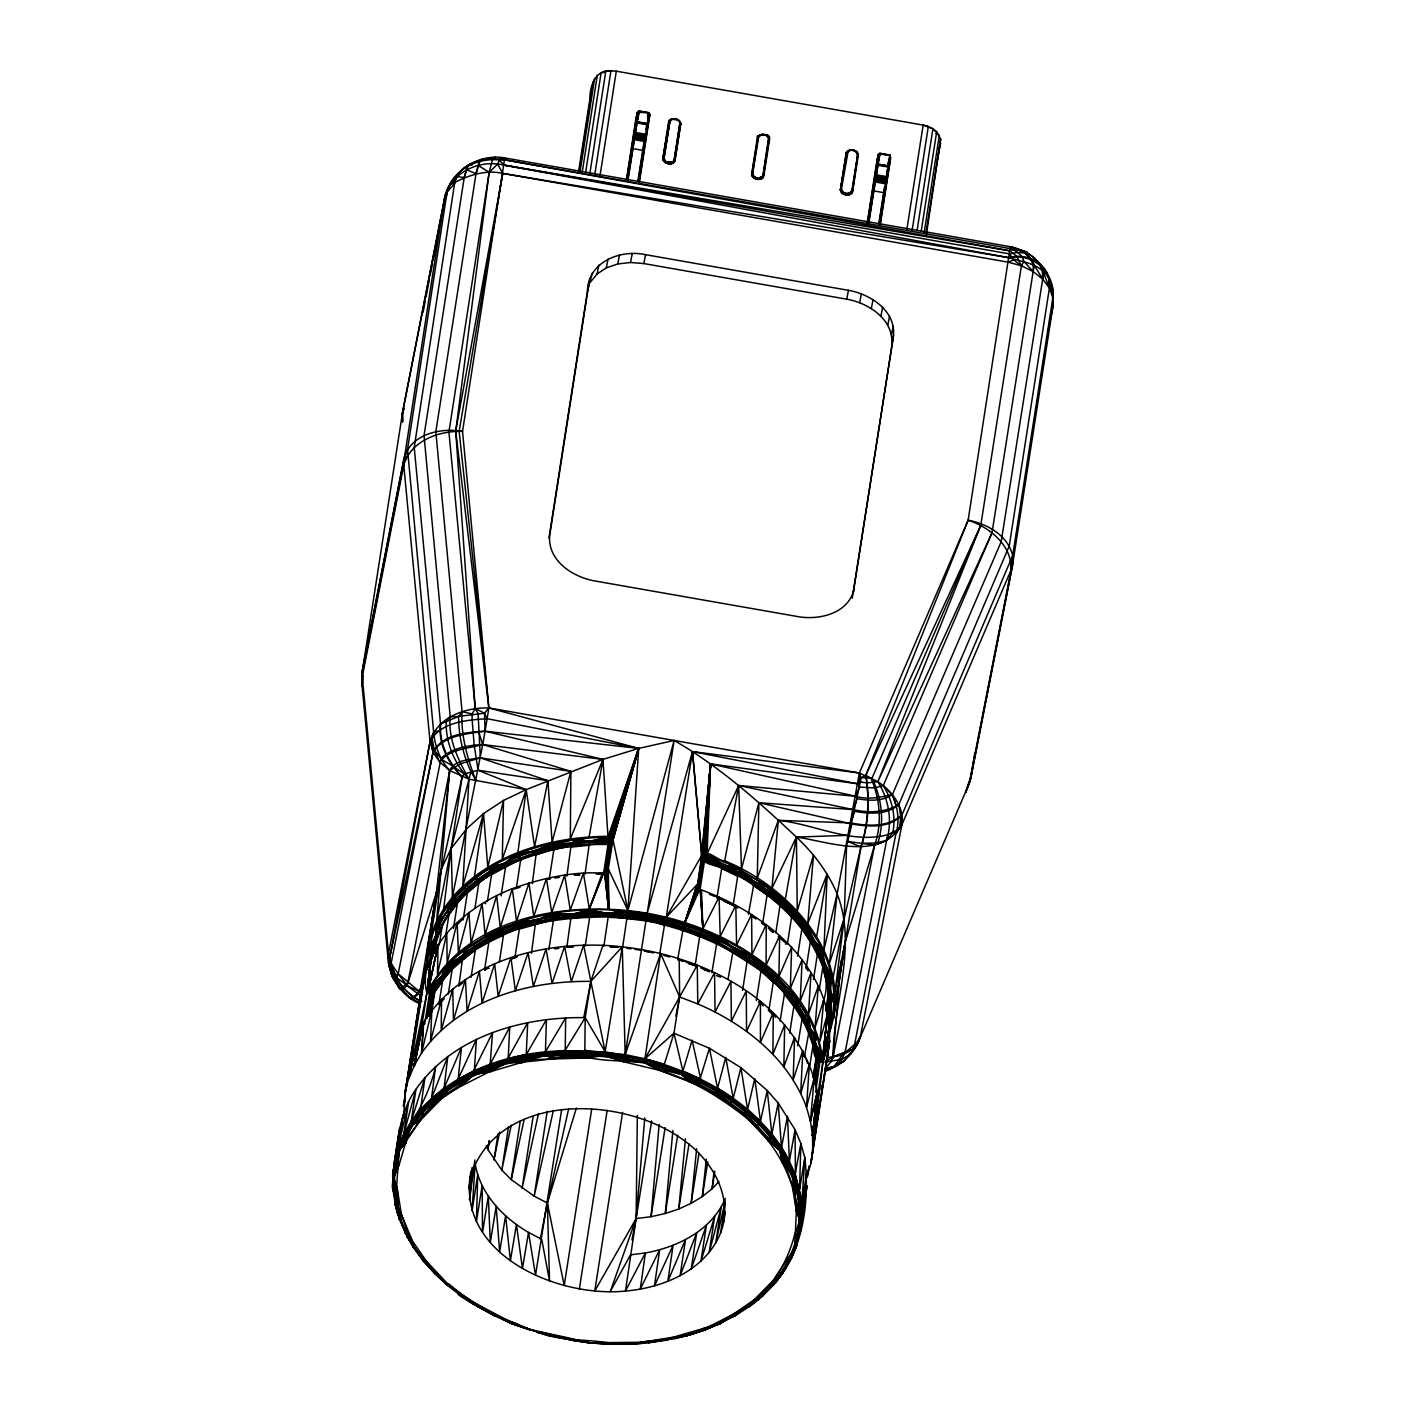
<?xml version="1.0" encoding="UTF-8"?>
<svg xmlns="http://www.w3.org/2000/svg" width="1415" height="1415" viewBox="0 0 1415 1415"><rect width="100%" height="100%" fill="white"/><g stroke="black" fill="none" stroke-linecap="round" stroke-linejoin="round"><path stroke-width="1.5" d="M448.254 994.214L452.128 969.363L449.475 964.146L446.167 965.738L430.655 986.255L424.907 1022.444L422.395 1022.001L405.185 1092.062L403.576 1117.938M463.165 919.927L467.357 892.989L464.792 887.718L466.384 884.499C505.456 851.229 557.51 837.733 608.025 837.256C611.315 835.894 612.872 844.242 612.89 839.997L638.713 748.394L674.124 740.47C719.439 766.399 758.511 801.509 796.415 837.079C813.554 853.192 827.987 872.153 837.149 893.926C857.631 946.476 833.117 1003.058 833.081 1056.917L830.87 1061.887L824.98 1068.82L835.416 1066.432L844.649 1060.684L835.274 1065.566M432.955 955.213C443.249 886.215 517.041 853.316 578.859 845.109L577.992 838.936C513.309 851.282 434.476 886.374 430.779 962.2C425.367 928.664 449.917 895.96 476.448 877.866C488.14 865.998 505.226 865.396 518.332 856.004C547.481 846.612 577.762 841.801 608.238 839.555L610.077 840.298L608.025 844.525L603.48 873.939L604.824 873.709L595.927 873.816M534.145 1330.418C555.936 1341.473 584.006 1338.855 608.025 1342.694L608.963 1344.055L628.95 1344.25L673.31 1337.175L674.371 1338.449C711.214 1331.798 744.29 1312.271 770.291 1285.704L772.431 1285.74C810.901 1245.483 807.01 1179.19 771.299 1138.491C752.108 1114.56 726.903 1096.077 699.558 1082.475C686.859 1076.161 673.54 1071.243 660.097 1066.804C635.901 1058.349 609.441 1063.461 584.749 1056.598L585.209 1017.633L590.869 981.391L602.896 945.326C692.006 949.094 797.883 996.585 817.375 1092.062C817.499 1093.654 818.454 1092.61 818.33 1091.531L822.858 1062.524C815.128 977.075 723.773 926.719 647.203 913.241C569.714 900.011 465.623 915.859 426.923 992.994L422.395 1022.001C422.059 1022.744 422.466 1024.372 423.262 1023.01C460.353 963.279 536.338 942.779 602.896 945.326M604.824 873.656L604.806 872.259L608.556 909.067L606.717 871.357L604.346 872.383L608.556 909.067L608.22 869.535L606.717 871.357L607.053 872.454L608.362 869.005L627.924 910.499L638.713 748.394L602.985 759.395L482.727 744.538C468.117 745.298 452.075 747.898 441.02 758.352L398.199 973.821L396.589 977.747L393.971 978.649L392.043 976.085L389.037 965.508L389.514 958.769L430.054 741.69C440.507 721.668 467.162 720.094 487.131 718.696L638.713 748.394L612.624 838.441L606.982 872.436L611.457 837.202L638.713 748.394L488.865 707.925C465.57 707.288 437.04 717.069 430.054 741.69L388.506 953.498L388.807 965.03L392.716 977.659C399.295 988.395 407.697 999.202 420.096 1003.801M392.043 976.085L388.435 962.908L362.134 686.381L362.152 672.443L402.585 412.207L444.133 200.417C448.396 172.913 477.474 152.873 504.731 157.932L1010.31 246.723C1025.291 250.667 1046.216 260.342 1042.696 279.162L1001.183 541.733L892.423 794.523C880.661 797.317 867.837 800.059 855.562 796.256L710.56 763.905L707.111 853.705L705.997 855.757L704.316 854.66L710.56 763.905L857.649 783.769L860.373 782.035L867.024 782.919L877.848 781.681C891.892 791.056 904.486 806.727 901.974 824.574L860.408 1036.364C855.721 1052.972 841.447 1065.283 825.599 1071.014L833.771 1066.804L842.12 1055.165L859.153 1040.715L854.2 1048.409M645.965 1342.074L629.18 1344.073L608.397 1344.215C550.718 1341.349 492.685 1321.504 448.555 1283.67L446.733 1284.254C412.508 1255.3 386.224 1209.896 395.546 1163.767C404.849 1116.523 446.539 1083.236 490.015 1067.954L490.545 1067.759C533.084 1052.76 579.443 1050.584 623.732 1058.066L644.196 1062.364L681.853 1074.551L689.901 1080.812L714.77 1093.689L730.14 1103.665L756.919 1126.287L768.062 1138.721L768.044 1140.631C786.369 1163.855 795.92 1191.819 800.076 1220.526C797.105 1255.618 776.711 1286.836 748.146 1306.841L747.173 1306.558C723.773 1318.868 700.142 1333.443 673.841 1337.971M698.762 889.894L703.379 859.913L706.156 853.422L710.56 763.905L702.264 855.65L705.413 857.932C771.741 880.148 841.394 941.541 829.65 1018.146L826.944 1019.914C836.725 970.336 806.002 922.438 767.337 894.05C748.164 878.291 724.869 869.5 702.318 860.143C700.761 858.675 701.203 856.216 702.088 854.501C709.11 849.548 717.741 861.063 724.71 860.815C790.702 887.559 856.853 959.865 828.465 1035.232M770.291 1285.704C789.216 1266.054 800.112 1238.302 798.98 1211.099C798.732 1188.936 789.641 1169.48 779.753 1150.254C759.519 1133.291 744.378 1109.838 719.775 1098.075C697.56 1080.087 668.092 1077.257 644.196 1062.364L644.939 1058.791L673.982 1033.215L709.428 1048.267L740.912 1067.6L767.266 1090.505L778.197 1103.028L795.071 1129.683L800.872 1143.532L804.817 1157.594L799.899 1233.102L794.576 1234.941C787.165 1263.117 771.529 1289.896 747.173 1306.558M399.826 1213.769L399.26 1218.899L400.286 1220.384L396.165 1192.951C389.09 1190.634 394.396 1180.128 392.698 1175.034C397.42 1145.832 398.093 1114.33 415.922 1089.302C453.507 1035.975 522.789 1016.748 585.209 1017.633L605.16 1051.805L604.718 1055.431C567.22 1062.099 526.663 1054.069 491.005 1069.033L490.474 1069.227C440.472 1085.783 391.141 1130.638 394.679 1187.15C396.908 1239.275 435.82 1281.123 478.818 1306.469C469.108 1303.728 439.446 1281.141 475.458 1304.825M403.876 408.528L402.338 413.976L402.514 421.847L402.585 412.207L445.318 195.677L451.049 182.128L460.14 171.657M589.967 102.092C588.958 88.066 594.424 68.804 611.917 70.785L605.779 71.316L589.913 173.161M671.364 163.716L673.522 162.813L674.407 160.125L679.854 123.335L673.929 160.921C671.4 165.714 666.253 160.09 664.413 161.593C666.748 164.759 673.894 164.918 675.079 160.461L680.721 124.219C680.916 118.312 670.268 116.348 668.552 122.079L662.91 158.321C662.768 164.388 673.628 165.75 674.813 160.39L680.756 123.406L679.819 122.362L680.721 124.219M762.685 176.504C762.756 172.86 762.632 179.528 763.835 176.061L769.495 139.802C771.688 127.898 746.466 140.669 762.685 134.549C768.345 134.814 768.769 138.918 769.495 139.802M768.61 139.112L768.805 139.466M598.227 873.798L603.586 872.524L605.001 873.462C575.162 870.543 541.238 878.414 512.283 888.673C487.521 898.507 464.297 913.1 446.769 933.387C432.955 950.102 420.839 970.513 426.923 992.994C439.552 995.523 440.843 975.572 449.97 970.602C476.997 942.001 515.007 926.294 553.23 919.626L553.46 919.591C625.554 907.988 703.29 925.056 761.093 970.495C784.582 989.916 805.807 1014.962 812.988 1045.172C813.766 1051.982 813.961 1062.877 823.106 1059.534L817.658 1058.367L814.332 1083.943M926.489 233.846L940.692 139.041L936.677 131.754L932.927 128.765L923.04 125.015L928.311 126.483L912.109 230.504M432.902 955.939C439.499 909.332 479.314 875.797 520.773 859.135C548.507 848.133 578.31 843.747 608.025 844.525C610.325 844.437 612.341 842.102 612.147 839.838L608.025 837.256L602.985 759.395L526.203 789.623L468.966 779.205L449.705 770.485C440.03 760.05 434.918 746.448 433.662 732.439L407.538 449.386L447.476 189.38L449.899 184.941C465.959 176.362 483.895 169.163 502.75 173.408L1009.019 257.707C1033.18 252.224 1055.678 273.307 1052.848 297.663L1012.662 555.671L1012.592 565.31L970.602 779.294L965.649 792.365L971.044 777.1L974.758 753.258M426.145 972.441L427.772 947.06L431.31 933.812L436.634 920.988L443.691 908.731L452.411 897.128L482.727 744.538L485.044 731.184L484.496 713.213L488.865 707.925L859.383 772.997L861.098 777.808L860.373 782.035L848.593 835.31L796.415 837.079L797.264 911.119L813.501 854.872L807.77 923.5L827.174 873.957L823.937 949.73L837.149 893.926L859.383 772.997L968.143 520.189C987.316 523.886 1007.887 535.312 1012.662 555.671L902.116 814.704C888.549 827.457 867.873 826.236 850.875 822.929L778.321 820.346L771.9 888.39L796.415 837.079C828.995 841.66 880.148 861.788 901.974 824.574L1012.149 567.503L1052.778 307.303L1052.512 287.846L1046.516 271.998M458.814 986.308L462.758 957.23C488.564 936.182 520.632 924.083 553.194 918.388L553.424 918.37C608.627 909.261 666.483 917.592 717.016 941.541L711.887 972.742M761.022 134.407L766.771 135.345L769.282 138.051L762.968 177.795C759.537 181.191 751.63 179.174 751.666 173.921L757.45 137.113L762.773 134.301M849.796 150.008L855.527 150.927L858.038 153.634L851.742 193.395C848.31 196.773 840.386 194.757 840.422 189.504L846.082 153.262C847.797 147.514 858.445 149.495 858.251 155.385L852.608 191.644C850.291 196.49 843.694 194.386 851.388 191.892L851.724 190.76L852.201 192.776M857.755 155.208L857.349 153.528L858.251 155.385M1052.778 307.303L1052.919 292.746L1052.778 307.303L1049.382 324.601M392.945 1190.263L392.698 1175.034L399.543 1128.321M474.927 908.2L478.783 883.331L476.448 877.866C457.841 887.063 450.571 906.626 440.171 922.668C435.855 934.112 432.601 946.228 431.257 958.433M637.334 1115.409L636.131 1218.598L625.465 1291.046C557.545 1298.068 455.029 1254.203 470.965 1171.532M817.782 1059.729L817.729 1057.376L823.106 1057.341C839.237 1018.022 818.241 976.262 791.622 947.36C766.842 921.183 735.128 902.399 701.469 889.947L697.984 887.435L697.117 884.587L666.253 917.238L692.483 751.595L859.383 772.997L877.848 781.681C888.62 798.98 892.706 820.806 886.621 840.51L845.073 1052.3L841.695 1059.393L835.876 1066.061L825.387 1068.484M815.482 1084.527L819.037 1061.728C815.73 1030.208 799.387 999.698 774.836 979.286L776.747 977.482C769.848 967.029 757.892 960.891 748.164 953.303C658.877 896.739 526.398 889.31 446.167 965.738C440.949 973.821 439.941 993.224 427.012 992.428L430.974 957.248L428.71 987.352L432.088 993.401L434.865 991.632L449.97 970.602L463.023 958.362M815.694 1091.902L820.824 1055.307L822.911 1055.148L827.563 1013.388L819.886 1041.316L823.813 999.609L815.058 1027.626L818.294 985.99L808.478 1014.166L811.043 972.653L800.218 1001.077L802.128 959.741L790.331 988.466L791.622 947.36L778.922 976.456L779.63 935.633L766.081 965.154L766.24 924.632L751.931 954.665L751.613 914.479L736.578 945.061L735.835 905.264L720.2 936.447L719.068 897.057L702.901 928.894L700.23 889.381L702.901 928.894L701.469 889.947L700 890.513L699.841 889.151L684.878 922.474L697.117 884.587L684.878 922.474L699.222 888.691L698.833 889.929L698.815 888.337L697.86 889.168M813.377 1078.142L816.278 1059.499C813.59 1034.63 799.104 1012.715 784.6 993.047L785.962 990.995C772.944 963.845 744.573 952.171 718.802 940.904C701.557 932.662 683.516 926.171 664.944 921.572C628.384 913.63 590.214 908.731 553.283 917.044L553.035 917.097C504.111 921.802 459.504 948.669 431.858 989.156L427.737 989.81L430.974 957.248L428.515 987.776C431.044 990.235 433.839 985.548 429.382 986.043L438.031 944.99L437.465 974.157L446.769 933.387L447.158 963.014L457.098 922.545L458.389 952.684L468.913 912.569L471.071 943.274L482.144 903.548L485.08 934.855L496.647 895.571L500.291 927.533L512.283 888.673L516.563 921.342L528.945 882.96L533.756 916.354L546.455 878.45L551.709 912.587L564.673 875.213L570.28 910.11L583.44 873.25L589.277 908.943L603.869 872.471L604.152 873.922M823.106 1001.696C833.47 974.953 815.111 949.943 802.04 928.081L805.577 924.473C830.181 952.171 841.5 994.798 828.306 1030.474M859.383 772.997L860.037 777.56L857.649 783.769L859.471 787.076L874.753 787.943L883.261 785.59L992.021 532.783L1033.145 271.556C1035.143 258.096 1022.178 248.757 1010.31 246.723L968.143 520.189C990.04 527.335 1013.6 546.402 1010.735 571.766L969.169 783.556L856.889 1045.172L854.306 1048.179M768.593 137.945L762.968 175.354C762.119 180.572 754.796 179.21 762.632 176.309L758.617 178.467M851.742 192.493C851.211 187.629 852.573 194.12 848.699 194.439C842.243 196.031 848.965 191.167 850.097 194.509M644.196 1062.364L623.272 1060.596C585.845 1048.904 546.225 1062.966 508.038 1062.311L446.415 1093.6L418.663 1122.166L412.243 1124.377L411.27 1121.264L415.922 1089.302L403.788 1133.928L394.484 1161.91L392.733 1175.989L396.165 1192.951L399.225 1150.13L404.955 1142.471L412.243 1124.377L417.513 1121.529L434.069 1103.558L474.078 1074.48L491.076 1070.377L508.038 1062.311L545.412 1055.413L604.718 1055.431L644.196 1062.364L659.249 1069.227L681.853 1074.551L721.438 1096.271L748.323 1116.364L779.753 1150.254L784.016 1162.759L793.585 1177.881L796.362 1211.452L794.646 1248.154L773.333 1280.204L754.354 1299.607L719.793 1323.786L685.833 1335.955L647.734 1342.181L589.171 1342.835L569.29 1339.863L589.241 1342.658L608.715 1343.543M799.899 1233.102L801.969 1218.12L801.704 1209.029L799.245 1190.404L795.425 1175.158L795.071 1129.683L789.393 1161.078L785.29 1165.235L782.76 1163.13L779.753 1150.254L781.505 1147.335L778.197 1103.028L771.829 1134.052L768.062 1138.721L768.027 1140.631L779.753 1150.254L782.796 1163.13L785.29 1165.235L795.265 1193.093L799.563 1189.467L804.817 1157.594C809.787 1201.423 803.72 1252.293 772.431 1285.74M471.107 977.217L475.299 950.296L473.105 944.707C451.58 952.207 444.982 975.731 431.416 990.765L432.088 993.401L428.533 1016.182M440.649 1277.727L447.317 1285.227L449.333 1285.581L413.516 1247.464L407.219 1236.657L414.117 1248.012L411.394 1238.39L398.305 1207.048L397.155 1187.786L393.794 1177.74L397.668 1165.111L399.225 1150.13C414.878 1130.939 424.96 1107.874 446.415 1093.6L444.115 1088.082L447.794 1056.474L431.54 1098.235L434.069 1103.558L462.44 1084.757L474.078 1074.48L491.73 1071.332L545.412 1055.413L553.371 1057.27L589.896 1057.872L590.143 1051.681C529.705 1046.286 462.9 1063.62 420.556 1109.325C407.715 1124.341 397.81 1142.347 394.484 1161.91C395.015 1163.926 397.031 1165.093 398.959 1165.465L406.83 1138.597L418.663 1122.166M585.209 1017.633L565.098 1050.39L553 1052.123L553.636 1058.314L565.151 1056.598L565.646 1017.951L545.429 1051.787L545.412 1055.413L553.636 1058.332L545.412 1055.413M430.779 962.2L430.337 947.643L435.908 936.058L436.315 924.579C455.807 900.771 475.935 876.026 505.049 863.398C518.014 850.008 537.523 852.944 553.265 845.374C571.713 842.314 589.737 841.642 608.149 838.317C613.226 838.458 613.88 844.95 608.025 844.525L608.149 838.317L609.953 836.548L638.713 748.394L485.044 731.184C466.915 732.174 442.311 734.226 433.043 752.179L389.514 958.769L389.956 966.233L393.246 977.058L398.199 973.821L391.477 963.969L388.506 953.498L362.081 674.69L403.629 462.9L444.133 200.417L448.414 187.063L452.287 181.297L453.278 182.057M819.161 990.429L822.716 967.648L824.574 964.942C808.23 908.855 755.203 879.387 706.439 855.544L704.67 856.5L703.202 853.634L710.56 763.905L705.89 853.387L702.318 859.241L698.126 887.081M829.438 998.583L827.598 1019.136L829.438 998.583L834.143 997.08L830.216 1005.287L828.518 1018.535L831.507 997.398L829.349 977.783L831.666 975.837C822.451 960.378 817.622 943.133 806.78 928.275L809.079 927.108L812.139 938.658L821.496 950.349L827.917 977.022L830.092 991.88L828.2 994.374L825.617 1010.947M487.379 901.532L491.571 874.612L489.466 868.969L490.881 866.705L505.049 863.398L516.97 853.899L536.515 851.087L549.232 843.835L571.342 843.499L578.31 839.997L589.63 841.554L608.662 841.023L638.713 748.394L612.447 841.058L610.519 844.03L606.009 873.037M674.212 159.577L674.937 161.009C673.788 157.419 672.62 164.476 674.212 161.31L680.244 124.025C680.42 120.664 676.671 118.772 680.438 123.034M768.203 137.167L769.194 138.617M856.977 152.572L857.543 154.04L856.287 151.67L858.268 154.589L857.349 153.722M499.407 962.005L503.634 934.042C540.389 918.671 581.052 916.637 620.407 916.938L620.867 910.747L647.026 914.125L657.763 916.212L701.769 930.575L720.766 937.756L733.536 948.687L759.271 965.879L762.296 968.285L761.588 969.381C789.34 992.092 813.625 1023.699 816.933 1060.401L814.032 1079.044M769.017 138.882L763.357 175.867C763.481 182.606 749.738 176.167 761.341 178.927M391.248 972.636L392.415 977.004L399.508 988.59L402.002 989.793L407.237 985.76L449.705 770.485L460.689 763.658L480.357 757.856L478.075 713.408L475.228 708.561L455.736 431.416L489.166 172.294L492.473 159.63L495.268 157.153M484.673 969.098L488.865 942.16L486.937 936.429C506.075 922.633 530.855 922.191 552.77 915.77L553 915.717C608.963 909.385 667.119 913.259 718.166 939.1C754.973 956.717 787.518 983.832 806.214 1020.746L804.728 1022.603L812.988 1045.172L809.769 1065.884M549.621 1335.176L530.36 1329.676L549.674 1335.901M968.143 520.189L865.803 775.332C869.677 799.104 868.209 823.972 860.939 846.966L845.25 942.089L835.151 990.978L844.224 918.229L846.559 845.887L851.901 824.008L758.882 802.712L741.478 869.005L738.683 785.502L855.562 796.256L857.26 798.697C868.757 800.731 881.899 801.615 892.069 794.806C897.782 806.745 899.887 820.665 895.978 833.47L854.43 1045.278L850.627 1053.963L841.695 1059.393L824.733 1062.064M679.854 123.512L680.756 123.406C680.226 119.691 672.249 116.472 669.207 121.018L662.892 159.134L664.413 161.593M493.853 872.206L490.881 866.705C469.108 882.376 448.343 900.577 436.315 924.579L435.908 936.058L429.046 947.289L427.153 968.815L429.877 963.863L427.153 968.815M605.142 871.339L609.352 844.401L612.076 840.404L638.713 748.394L608.202 836.336C551.585 836.619 490.934 853.298 452.411 897.128L451.208 848.363L462.121 776.923L464.297 773.917L478.075 770.238L547.923 780.691L552.098 842.208L570.899 771.334L482.727 744.538C468.277 748.676 449.829 748.57 439.764 762.031L449.705 770.485L436.634 920.988L451.208 848.363L470.947 771.564C463.006 754.337 458.46 735.411 458.672 716.415L462.051 711.621L435.838 431.717L476.024 173.709L479.225 161.487L482.391 158.958M827.191 1016.448L828.783 999.432L826.36 978.685L829.066 976.403L824.574 964.924L822.699 949.836L821.531 950.349L824.574 964.924L830.658 977.376L830.11 991.88L831.507 997.398L828.359 1021.931L829.65 1018.146M813.501 979.321L817.375 954.471C800.695 919.131 768.115 892.547 734.509 873.48C728.548 864.583 699.947 867.855 701.787 855.085L692.483 751.595L857.649 783.769L860.037 777.56L871.994 778.25L980.754 525.443L1021.418 265.772L1023.894 261.457C1022.267 254.965 1016.306 250.65 1010.239 248.615L504.66 159.824C486.406 156.358 458.407 162.053 454.569 183.596L414.224 447.458L440.525 723.967C439.198 743.83 448.803 762.756 462.121 776.923L436.457 892.264L420.573 988.714C419.371 993.188 415.55 998.159 410.704 998.778L398.287 986.715L401.082 988.678L408.157 982.293L436.457 892.264L449.705 770.485C455.064 759.66 469.939 759.572 480.357 757.856L570.899 771.334L570.316 838.953L602.985 759.395L485.044 731.184C466.897 733.978 443.974 734.969 433.043 752.179L390.54 966.233C393.352 979.251 401.011 990.942 411.783 998.778M830.658 977.376L830.11 991.88L832.798 997.115L830.216 1005.287L830.941 1017.986L828.447 1023.752L830.941 1017.986L830.216 1005.287L832.834 997.115L830.11 991.88L831.666 975.837L829.084 976.403M794.576 1234.941L800.076 1220.526C806.55 1207.366 798.343 1188.918 795.425 1175.158C786.121 1151.173 770.998 1128.905 750.463 1113.181C715.229 1082.493 670.728 1063.885 625.023 1055.678L624.157 1055.519C579.584 1048.002 532.924 1050.195 490.103 1065.283L458.177 1078.973L476.413 1039.424L474.078 1074.48L462.422 1084.739L460.211 1084.651L458.177 1078.973L461.449 1047.418L444.115 1088.082L431.54 1099.26L411.27 1121.264L424.925 1077.523L420.556 1109.325L423.28 1114.454L418.645 1122.166L412.243 1124.377M1012.149 567.503L1012.662 555.671M431.646 1012.344L434.9 991.207L431.876 986.821L449.086 968.391L448.272 967.365C477.067 940.002 514.565 924.685 552.77 915.753L552.009 913.506L535.754 920.687L522.648 922.934L522.117 921.784M471.991 165.148L470.399 163.945L467.569 165.767L464.226 177.565L424.04 435.572L450.218 716.874C447.918 739.408 458.442 760.191 468.966 779.205L462.74 886.303L483.506 813.607L503.51 800.43L526.203 789.623L534.587 846.701L547.923 780.691L480.357 757.856M516.528 887.117L520.773 859.135L519.181 854.271L516.97 853.882L505.049 863.398L505.597 866.864L501.069 895.872M430.655 1015.192L434.21 992.41C443.886 969.381 467.038 952.313 488.706 939.931M585.209 946.14L589.843 916.071L589.701 910.924L587.614 909.916L571.377 914.621L553 915.717L553.371 920.652L548.843 949.66M812.988 1045.172L817.198 1036.788L809.769 1019.03L806.232 1020.728L814.669 1037.496L814.863 1042.501L820.258 1055.042L820.346 1062.099L822.858 1062.524L829.615 1040.998L810.954 1163.325L822.858 1062.524L829.508 1027.237L823.123 1058.438L816.243 1058.615L811.98 1039.919L817.198 1036.788L821.602 1054.918L820.063 1060.153L815.942 1058.544L820.258 1055.042L823.07 1056.634L829.508 1027.237L829.615 1040.998L827.881 1054.564L810.954 1163.325L805.754 1180.552M477.616 1306.735L477.138 1304.966M680.014 121.92L678.758 120.505M514.83 958.096L519.34 929.107L518.562 924.296M699.877 890.919L704.493 860.992L702.388 859.312L705.607 854.519L710.56 763.905L701.645 859.259L697.117 888.266L701.645 855.597L692.483 751.595L647.203 913.241L674.124 740.47L627.924 910.499L612.819 838.971L608.202 836.336M532.305 883.65L536.515 851.087M768.787 138.44L766.771 135.345L762.526 134.425M425.667 970.053L405.185 1092.062L422.13 983.319L425.667 970.053L408.811 1078.566L414.277 1065.513L421.564 1053.043L423.439 1022.744M701.292 857.349L710.56 763.905L705.006 853.298L701.645 859.259L703.29 860.515M807.735 1170.311L807.328 1176.838L809.026 1165.925M493.959 1314.093L494.03 1315.508L495.338 1315.402C470.098 1300.35 443.691 1285.103 424.801 1262.215M620.76 913.011L608.68 913.612L587.614 909.916L587.933 912.197L571.377 914.621L551.991 913.489L535.754 920.687L531.474 953.286M612.2 840.581L612.907 839.59L612.536 841.766L638.713 748.394L610.077 840.298M800.872 1223.71L800.218 1232.2L807.045 1185.735L801.969 1218.12L806.868 1171.708L801.757 1203.829L797.423 1207.19L796.38 1211.452L800.076 1220.526L796.38 1211.452L792.577 1187.733L800.872 1143.532L799.563 1189.467L789.075 1162.051L771.829 1134.052L767.266 1090.505L760.209 1122.396L756.919 1126.287C727.858 1102.267 695.225 1080.264 658.824 1070.2L623.078 1061.639L604.718 1055.431L623.095 1061.621L624.121 1060.755L625.182 1054.617L622.264 946.759L590.869 981.391C528.432 980.489 459.15 999.733 421.564 1053.043L423.739 1022.284M627.889 911.419L622.582 947.661M706.439 855.544L704.157 853.351L710.56 763.905L702.724 853.899L701.292 857.649M549.25 879.263L553.76 850.274L552.858 844.171M701.61 856.641L703.025 853.723L710.56 763.905L703.945 853.404L701.292 858.304M710.56 763.905L702.459 856.287L736.101 869.942L737.516 868.014L765.232 884.764L788.403 903.654L809.079 927.108L787.341 904.309L764.348 885.525L754.266 881.899L739.567 871.728L740.293 870.703L737.533 867.996L706.934 854.589L702.424 855.792M816.26 1057.606L817.835 1055.979L814.669 1037.496L810.141 1029.13L807.311 1019.967M716.892 898.189L722.075 866.139L703.679 858.693L701.716 856.818M839.519 978.048L833.081 1056.917L826.413 1061.02M839.873 973.662L840.404 967.082L839.749 971.309M627.836 181.226L638.908 110.918L649.043 112.705L638.324 180.837M868.757 223.535L879.829 153.227L889.964 155.013L878.91 225.321M679.625 121.831L676.688 119.161L672.266 118.825M644.78 1117.938L636.131 1218.598L631.957 1239.911M768.769 137.52L766.559 135.327M815.801 1091.956L817.375 1092.062L810.459 1121.334L814.226 1077.576L806.515 1107.291L810.459 1121.334L812.528 1135.449L812.688 1149.493L829.615 1040.998M566.867 876.115L571.342 843.499L577.992 838.918L589.63 841.554L608.998 836.371L638.713 748.394L612.518 840.793L612.89 839.307M603.851 946.264L608.68 913.63C635.936 905.954 663.317 919.962 689.848 925.056C710.613 931.919 727.664 944.742 746.466 955.054L748.146 953.321L750.994 955.213L747.12 961.351L742.592 990.358M659.16 1124.394L651.042 1216.705L636.131 1218.598L594.778 1290.958L622.6 1112.367M434.21 992.41L431.699 987.705L428.887 986.962L438.031 944.99L428.993 986.75L430.655 986.255L433.061 987.953L430.036 989.846L428.161 988.661L430.974 957.248L426.923 992.994L408.811 1078.566M672.886 1130.479L665.315 1213.486L651.042 1216.705L665.138 1127.631M698.815 888.337L684.878 922.474L697.365 886.321L697.171 888.284L697.807 887.17M706.156 853.422L706.934 854.589L704.493 860.992L703.273 860.904M857.154 153.015L854.165 150.344L857.525 153.103M685.461 1138.792L678.758 1209.011L665.315 1213.486L677.661 1135.272M419.141 1009.815L419.565 1005.517M419.972 1001.201L422.13 983.319M572.774 947.183L566.814 947.272L571.377 914.638L587.791 910.959L608.68 913.612L620.831 911.808L646.832 915.169L665.616 919.078L665.28 920.281M812.688 1149.493L818.33 1091.531L815.818 1091.089M793.585 1177.881L792.612 1187.733L797.848 1184.744M775.756 978.296C788.297 994.02 808.743 1006.79 810.141 1029.13L815.924 1037.018C812.546 1044.235 819.692 1052.318 816.844 1058.597M772.625 975.36L774.642 973.874L793.992 994.586L809.769 1019.03L809.239 1029.996L816.915 1056.74L820.824 1055.307M696.64 1148.803L691.139 1203.351L678.758 1209.011L689.017 1143.833M472.858 1167.605L469.497 1199.814L474.909 1159.964M585.014 874.187L589.63 841.554M817.799 1056.262L822.982 1055.767L827.563 1013.388L823.035 1056.227L817.835 1055.979M827.563 1013.388L823.035 1056.191L817.693 1056.987M706.315 1159.274L702.318 1196.577L691.139 1203.351L698.992 1153.367M725.364 1198.47C711.904 1230.236 677.785 1247.199 645.399 1252.947L625.465 1291.046C663.352 1287.845 705.289 1270.422 720.553 1232.996C734.19 1197.691 712.081 1159.822 683.127 1139.836C621.503 1094.909 496.842 1091.336 469.975 1177.934M837.149 893.926L829.473 963.35L844.224 918.229L860.939 846.966C868.757 824.131 869.712 799.051 865.803 775.332L980.754 525.443L877.848 781.681L992.021 532.783M610.307 843.499L610.643 836.778M817.375 1092.062L812.528 1135.449L818.33 1091.531M817.41 1092.203L812.528 1135.449L818.241 1092.026M714.097 1171.319L712.099 1188.777L702.318 1196.577L707.765 1161.803M848.593 835.31L847.726 841.43L874.629 845.109L886.621 840.51L892.741 832.692C896.208 816.49 891.928 799.457 883.261 785.59L892.069 794.806M817.481 1092.451L812.528 1135.449L818.188 1092.292M462.121 776.923C448.29 763.304 437.907 743.812 440.525 723.967L458.672 716.415L484.496 713.213L487.131 718.696L485.044 731.184M817.552 1092.645L812.528 1135.449L818.135 1092.504M807.93 927.586L812.139 938.658L822.699 949.836L821.443 950.173L812.139 938.658L807.912 927.603L788.385 903.672L765.232 884.764L736.808 868.881L703.644 858.817L701.84 857.331L701.787 855.085M663.211 159.47L664.095 158.763L664.555 162.035L671.276 163.503M762.738 134.443L758.175 135.911L751.931 173.939C753.275 175.725 752.249 177.459 757.113 179.121M855.633 151.21C853.086 149.583 847.514 149.353 846.347 153.28L840.687 189.522C842.173 190.353 841.801 194.58 845.869 194.704M705.413 857.932L705.997 855.757M443.691 908.731L451.208 848.363L466.632 828.854L483.506 813.607L487.786 867.307L503.51 800.43L502.29 859.312L526.203 789.623L478.075 770.238L474.166 745.139L472.168 719.775L472.044 713.938L475.228 708.561L448.926 432.035L489.166 172.294L497.656 164.105L499.725 159.011L501.954 157.507M433.202 918.211L433.751 913.878M434.281 909.562L436.457 892.264L427.772 947.06L441.109 869.571L451.208 848.363M487.131 718.696L488.865 707.925L462.546 431.416L504.731 157.932L499.725 159.011M431.946 959.282C442.011 877.3 535.065 840.864 608.238 842.226L610.06 838.388L608.998 836.371M432.99 956.169L433.521 950.827L431.504 948.209M852.714 149.955L849.902 150.167L851.441 150.131M826.944 1019.932L828.624 1006.773L834.16 997.097L830.11 991.88L834.143 997.08M517.925 852.431L526.203 789.623M607.601 871.994L607.902 870.172L608.556 909.067L605.532 871.994M704.458 861.47L705.554 856.853M705.148 858.056L704.988 859.206C765.073 880.802 826.82 929.903 829.42 998.583L828.783 999.414M837.768 986.273L833.541 1018.322L845.25 942.089L874.629 845.109C882.27 823.565 880.042 799.174 871.092 778.374L865.803 775.332L861.098 777.808M838.334 981.992L838.9 977.712M810.954 1163.325L817.958 1113.41M818.56 1109.059L819.161 1104.726M821.301 1089.532L821.903 1085.181M639.35 912.887L638.448 919.025C695.101 930.221 751.754 953.533 789.322 998.76L793.992 994.586L809.769 1019.03L805.984 1014.626L802.217 1017.916L797.724 1045.826M474.556 876.327L483.506 813.607M840.722 190.636L842.067 193.218L847.373 194.58M406.176 1142.966L406.83 1138.597L403.788 1133.928L408.634 1101.772L398.163 1147.194L399.225 1150.13L406.176 1142.966L401.913 1138.863C416.028 1115.957 429.612 1093.406 435.59 1066.539L431.54 1098.235L473.565 1070.996L489.572 1065.477L509.701 1026.989L508.038 1062.311L521.657 1062.913L527.034 1060.719L526.168 1055.643L527.707 1022.656L507.773 1058.738L526.256 1054.582L546.42 1019.631L545.429 1051.787L553 1052.123M673.982 1033.215L682.879 1071.067L700.708 1079.061L692.112 1040.167L681.853 1074.551L689.3 1081.697L698.249 1084.739L709.428 1048.267L717.529 1088.17L733.2 1098.341L725.754 1057.43L717.281 1089.196L714.77 1093.689L719.793 1098.058L730.14 1103.665L732.952 1099.349L740.912 1067.6L747.58 1109.448L772.678 1136.475L768.044 1140.631L744.237 1114.56L747.297 1110.457L754.796 1078.655L760.492 1121.388C729.114 1089.444 687.389 1070.271 644.939 1058.791L660.61 953.498L679.625 996.974L673.982 1033.215L662.45 1070.253M426.906 1018.411L430.779 993.542L430.266 988.519L428.603 987.564M574.578 1340.748L574.791 1339.457C548.401 1332.523 518.88 1330.489 495.834 1315.136M426.039 960.626L436.457 892.264M431.31 933.812L441.109 869.571M393.547 1185.186L392.928 1189.325L395.493 1205.474L398.305 1207.048M520.296 1120.892L511.24 1179.597L534.18 1196.17L547.375 1203.015L564.214 1285.581L591.682 1109.183M533.119 1116.594L522.082 1188.335L538.514 1113.534M547.181 1111.394L534.18 1196.17L553.389 1110.28M561.667 1109.537L535.524 1275.251L528.538 1232.43C503.015 1217.501 480.074 1193.818 475.157 1163.643L472.044 1210.833L477.722 1174.715L476.413 1221.711L482.144 1185.629L482.533 1232.27L488.316 1196.223L490.315 1242.37L496.17 1206.358L499.654 1251.833L505.597 1215.856L510.408 1260.57L516.44 1224.576L522.436 1268.406L528.538 1232.43L541.733 1239.257L549.533 1281.017L547.375 1203.015L568.635 1109.024M363.001 675.521L362.134 686.381L362.205 676.971L403.753 465.164C410.845 440.649 439.11 430.584 462.546 431.416C440.348 427.436 410.792 434.087 403.947 458.407L362.399 670.215L362.328 679.854L362.152 672.443L403.7 460.653L407.538 449.386M405.291 1099.95L403.452 1105.893L420.397 996.885L420.432 1000.812M434.706 953.48L436.97 938.976L435.908 936.058L439.057 921.943L442.117 926.577L439.216 945.22M429.7 1015.793L433.255 993.012L431.186 988.13L428.993 986.75M445.707 935.421L448.944 914.709L447.971 911.614L448.944 903.407L452.941 908.023M439.163 1002.934L442.718 980.153L441.781 976.987L446.167 965.738L462.227 956.045L468.524 949.483L467.675 948.492L466.702 947.661L462.227 956.045L450.448 965.048M453.507 928.346L457.381 903.478L454.622 898.401M578.523 171.94L590.002 98.272M579.053 172.825L593.221 81.822M580.115 171.445L594.636 78.267M582.149 172.718L597.325 75.207M585.615 172.506L601.127 72.819L604.063 72.43M594.742 174.752L610.944 70.75L616.303 71.192L923.146 125.086L906.944 229.089M600.101 175.195L616.303 71.192M548.949 538.16L587.455 290.906C587.986 261.899 620.654 249.128 645.576 254.682L848.452 290.323C870.296 294.143 895.642 310.539 893.519 335.479L853.298 592.779M589.206 282.027L549.674 535.79C547.552 560.729 572.898 577.125 594.76 580.946L797.635 616.569C819.144 620.495 848.558 613.544 854.006 589.241M468.79 1188.777L472.115 1167.481M626.456 179.457L635.565 121L637.316 112.386L639.987 111.467M626.703 179.953L637.316 112.386M627.729 179.687L638.855 111.007M637.864 181.456L643.931 142.49M644.621 138.157L645.293 133.824M645.965 129.508L646.637 125.174M489.13 1140.685L487.786 1149.387L501.812 1170.099L511.24 1179.597L524.169 1119.389M639.138 181.686L647.911 125.387M639.385 182.181L649.839 115.075L647.592 112.811M498.009 1133.893L493.959 1159.982L499.637 1131.929M508.533 1126.623L501.812 1170.099L511.222 1125.12M677.785 119.904L671.594 119.249L669.313 121.991L662.892 159.134L663.635 160.567M665.528 162.46L664.059 157.79L670.02 120.646L663.883 159.117M605.726 871.923L608.556 909.067L608.362 869.005L608.025 870.756L612.89 839.997M768.681 139.289L763.163 175.725C761.588 180.766 752.302 179.051 752.426 173.833L758.069 137.591L760.35 134.832L758.422 136.583L759.254 135.734M751.666 173.921L752.621 173.709L758.794 136.229L757.308 137.662M579.372 1288.924L607.176 1110.333M624.121 1060.755L623.095 1061.621L625.182 1054.617L647.026 914.125M659.673 954.17L665.28 920.298M677.697 959.229L683.976 924.278L689.848 925.056L718.838 938.021L720.766 937.756L720.111 938.64M688.999 963.88L695.154 965.437L699.664 936.447L701.769 930.592M851.529 149.884L848.186 151.034L847.019 153.05L840.404 190.3L841.978 190.901M739.55 871.746L737.675 876.31L733.165 905.317L727.752 902.664M728.071 979.003L733.518 948.704L720.094 938.658L717.883 943.31L716.397 943.752M857.578 155.049L852.467 192.192L845.958 194.209L841.218 190.441L848.186 151.034L846.471 152.13M748.411 914.249L754.248 881.916M867.041 223.941L876.486 163.309L878.237 154.695L880.908 153.775M867.625 222.261L878.237 154.695M868.651 221.996L879.776 153.333M762.561 924.083L767.072 895.076L770.238 889.823M756.3 1000.511L761.093 970.495L717.883 943.31M720.553 1232.996L725.188 1203.175M878.786 223.765L884.516 186.975M885.206 182.641L885.878 178.308M886.551 173.974L887.223 169.641M723.578 1222.472L725.241 1211.806M880.059 223.995L890.353 158.94M880.307 224.49L890.76 157.383L889.151 155.296M775.809 932.662L780.001 905.724L783.415 900.683L788.403 903.654L795.265 912.25L791.604 917.097L787.394 944.017M769.053 1009.373L773.244 982.435L774.819 979.304L762.296 968.267L765.055 965.631M780.125 1020.976L784.6 993.047M852.255 598.103L893.519 335.479M797.547 956.009L802.04 928.081M789.694 1033.162L793.886 1006.242L797.795 1001.732L793.992 994.586L761.022 963.916L747.297 954.099L733.536 948.687L719.421 939.702M917.062 230.61L932.927 128.765L927.179 126.147M806.161 968.497L810.371 941.576L812.122 938.676L822.681 949.836L821.531 950.349M921.165 231.441L936.677 131.754L933.865 130.357M924.137 232.767L939.33 135.256L935.987 133.169M925.958 232.962L940.692 139.041M804.428 1056.775L809.239 1030.014M813.041 1077.186L815.942 1058.544L817.729 1057.376M827.014 1015.988L828.2 994.374M714.823 1171.39L712.099 1188.777L718.979 1181.543M786.758 1261.543L789.959 1260.818L791.003 1258.678L796.504 1245.943L797.795 1237.736M651.643 1120.875L636.131 1218.598L610.219 1291.665L630.489 1254.857L645.399 1252.947L640.288 1289.1L659.673 1249.746L654.473 1285.864L673.098 1245.271L667.827 1281.371L685.497 1239.593L680.137 1275.693L696.675 1232.819L691.245 1268.919L706.456 1225.036L700.956 1261.154L714.716 1216.334L709.163 1252.487L721.314 1206.871L715.725 1243.042L725.223 1200.999M829.986 1031.57L830.676 1027.272M405.185 1092.062L420.397 996.885M789.959 1260.818L791.887 1253M835.257 1004.756L845.25 942.089L842.703 954.541M400.286 1220.384L401.329 1213.964L397.155 1187.786L392.627 1184.797M622.264 946.759L605.16 1051.805L590.143 1051.681M668.358 163.539C668.534 160.797 672.903 163.786 673.858 160.709L673.239 161.469C667.986 164.777 668.287 162.212 663.723 161.151L664.059 157.79M608.025 870.756L608.22 869.535M816.685 936.412L827.174 873.957M697.117 885.454L684.878 922.474L698.462 888.001M449.899 184.941C458.425 166.97 479.933 157.79 499.177 159.983L503.988 165.113L1009.567 253.886L1017.721 252.418L1024.92 252.949L1032.296 260.289L1034.241 265.259L1033.145 271.556L1042.696 279.162L1049.417 288.059L1052.848 297.663L1049.258 278.879C1041.122 263.915 1023.363 262.111 1009.019 257.707L503.988 165.113C478.641 158.834 448.679 173.284 444.133 200.417M589.082 836.99L602.985 759.395M608.556 837.892L608.91 839.838C607.778 846.099 611.74 839.272 608.238 842.226M609.529 836.46L608.556 841.076M611.298 839.06L612.129 837.768L612.147 839.838L638.713 748.394L610.06 838.388M785.272 899.374L796.415 837.079M455.772 430.531L502.75 173.408L497.656 164.105M422.395 1022.001L414.277 1065.513L423.28 1022.992M724.71 860.815L738.683 785.502L853.245 809.61C868.492 813.236 885.242 812.652 898.861 804.463L1009.231 546.066L1049.417 288.059L1049.258 278.879M833.223 977.146L844.224 918.229M422.324 1022.638L414.277 1065.513L423.12 1023.204M422.307 1022.886L414.277 1065.513L422.89 1023.434M394.449 1160.937L403.169 1114.808L398.163 1147.194L401.913 1138.863M664.201 925.162L656.418 922.279L657.763 916.212M820.346 1062.099L822.911 1062.099L829.508 1027.237L823.106 1057.889L820.948 1058.491L823.106 1059.181L829.508 1027.237L822.946 1061.763L816.933 1060.401C815.111 1058.19 821.337 1063.938 823.052 1060.613L829.508 1027.237L823.106 1059.676L820.718 1059.8L823.052 1060.613M423.103 312.291L425.154 301.501M425.986 297.185L429.276 279.905M430.107 275.589L432.159 264.782M432.972 260.466L445.318 195.677L449.439 186.391M422.342 1023.24L414.277 1065.513L422.749 1023.54L424.765 1023.806L422.749 1023.54M422.378 1023.381L414.277 1065.513L422.625 1023.576M820.718 1059.8L823.07 1060.171L829.508 1027.237L822.999 1061.338L820.063 1060.153M422.413 1023.487L414.277 1065.513L422.484 1023.558M781.505 1147.335L787.501 1116.134L789.393 1161.078L781.505 1147.335L772.678 1136.475M822.982 1055.767L814.863 1042.501L815.924 1037.018L810.141 1029.13L808.531 1019.384M829.508 1027.237L823.035 1060.896L819.037 1061.728L816.897 1059.57M489.466 1140.773L487.786 1149.387L486.318 1145.743M446.096 197.676L447.37 191.184L445.318 195.677M587.455 290.906L592.39 272.954M590.656 281.833L597.077 273.979L598.828 265.1M597.077 273.979L606.31 267.877L608.043 259.016M635.565 121L637.652 111.997M636.043 120.151L638.112 111.697M638.112 117.533L638.908 113.465M606.31 267.877L617.718 263.968L619.452 255.089M647.433 117.074L648.229 112.988M649.644 114.102L648.035 122.256L649.308 113.66M648.247 123.229L649.839 114.58M617.718 263.968L630.506 262.5L632.257 253.621M630.506 262.5L643.825 263.561L645.576 254.682M602.383 873.48L602.56 872.577L589.277 908.943L603.586 872.524M540.265 1239.239L547.375 1203.015L576.383 1108.051M583.758 1017.615L590.869 981.391L583.634 945.185L571.289 981.709L564.638 946.37L552.062 983.39L546.066 948.846L533.349 986.414L528.113 952.596L515.343 990.748L510.921 957.584L498.186 996.355L494.649 963.774L482.055 1003.182L479.437 971.114L467.091 1011.159L465.429 979.516L453.454 1020.233L452.747 988.926L441.232 1030.297L441.515 999.255L430.567 1041.263L431.805 1010.416L421.564 1053.043M675.857 1016.147L679.625 996.974L679.218 958.716M891.786 344.358C893.909 319.419 868.562 303.022 846.718 299.184L848.452 290.323M876.646 162.867L878.574 154.306M876.964 162.46L879.033 154.005M877.424 162.159L879.599 153.81M877.99 161.964L880.236 153.722M859.648 302.739L861.381 293.86M888.938 159.665L888.142 163.751L889.168 165.537M887.895 165.325L889.964 155.013M888.62 164.122L889.416 160.054M888.974 164.582L890.159 158.445M871.322 308.505L873.055 299.626M880.926 316.111L882.659 307.232M887.806 325.025L889.557 316.164M891.521 334.665L893.254 325.786M937.438 159.294L940.657 142.844M1047.684 333.233L1048.533 328.917M971.044 777.1L967.453 786.121M817.375 954.471L821.425 950.173M638.572 112.351L649.043 112.705M648.707 114.137L647.699 121.814M704.493 860.992L704.812 859.294M841.023 962.819L841.854 958.68M606.717 871.357L608.556 909.067L606.929 871.216L607.053 872.454L608.079 869.854L608.556 909.067L605.956 871.817M697.171 888.284L697.524 886.674L684.878 922.474L697.117 885.33L684.878 922.474L697.984 887.435M403.452 1105.893L405.327 1097.439M810.459 1121.334L817.269 1091.389M426.587 963.155C422.643 974.227 424.217 994.091 409.943 998.229L399.154 987.794M755.628 178.715L756.034 177.547L757.29 178.113M660.77 1064.31L658.824 1070.2M797.423 1207.19L796.362 1211.452L801.704 1209.029M757.573 137.68L758.511 136.848M846.082 153.262L847.267 152.449L846.205 152.714M480.216 160.426L476.024 173.709L466.596 169.765L468.436 165.272M825.865 1062.152L827.881 1054.564M803.225 1207.296L805.294 1199.584M393.865 1170.842L392.698 1175.034L392.928 1189.325L394.343 1185.522M754.283 178.06L753.912 176.203M842.668 191.803L843.039 193.643M698.833 889.929L699.187 888.673M638.713 748.394L611.457 838.936L611.05 836.972M466.596 169.765L464.226 177.565L456.957 176.521M711.887 1325.908L721.102 1322.141L720.412 1323.538L705.59 1329.676L703.503 1328.42L673.31 1337.175M901.974 824.574L896.915 830.11L888.089 834.638L886.25 840.634L875.443 843.004L862.372 843.358M701.522 858.357L705.448 853.316M439.782 730.282L433.662 732.439L432 737.71L434.193 750.127L439.764 762.031L433.043 752.179L430.054 741.69L403.753 465.164L403.629 462.9L407.343 455.913M735.747 1315.596L730.794 1315.808L733.394 1316.834L736.49 1314.164L730.724 1317.153M404.071 408.493L402.338 413.976L402.514 421.847M691.988 1076.09L689.3 1081.697M429.01 966.162L430.885 960.378M748.146 1306.841L753.7 1302.525M608.963 1344.055L629.41 1343.578L608.821 1343.543M850.875 822.929L854.678 811.326L853.245 809.61L758.882 802.712L757.255 878.237L778.321 820.346C814.456 824.025 851.317 844.56 888.089 834.638M749.755 1306.505L763.127 1294.92L758.422 1298.722M504.165 159.541L504.731 157.932L503.758 158.887M612.147 839.838L612.624 838.441M773.244 1285.333L783.397 1271.873L777.543 1280.168L773.333 1280.204L782.495 1273.429L791.622 1257.953L796.504 1245.943L796.433 1241.539M684.878 922.474L697.365 886.321M734.509 873.48L736.101 869.942M828.288 1007.71L828.624 1006.79M585.067 1050.39L625.182 1054.617L660.61 953.498M851.565 192.298L857.773 154.465M701.61 856.446L703.202 853.634M760.881 178.007L761.995 177.052M841.147 191.75L847.373 194.05L851.388 191.892M853.245 809.61L857.26 798.697M612.182 842.668L609.016 839.785M433.043 752.179L430.797 739.833L433.662 732.439M965.649 792.365L969.982 781.451L1011.53 569.661L1010.858 561.897M669.702 121.549L668.552 122.079M705.537 855.226L706.934 854.589L722.57 864.883L722.075 866.122L738.329 874.116M723.242 1092.858L719.793 1098.058M703.167 857.048L702.689 858.233M814.863 1042.501L817.216 1036.788L810.141 1029.13L817.216 1036.788M760.12 179.298L759.943 177.865L762.048 177.282M843.623 192.564L845.958 194.952L848.788 194.686L848.699 193.448L851.441 192.104M436.97 938.976L442.117 926.577M393.794 1177.74L398.959 1165.465M689.353 926.047L683.976 924.278L689.83 925.074L687.708 930.911L664.378 924.119M790.879 1259.208L796.504 1245.943M855.562 796.256L859.471 787.076M847.444 151.334L850.274 150.167L846.966 152.219M610.466 842.031L611.492 843.428L612.553 841.571M666.872 163.132L664.625 161.434M844.384 194.297L840.404 190.3L846.595 153.245L850.256 150.025M761.093 970.495L761.588 969.399L745.068 957.336L717.034 941.523L718.82 938.039M707.111 853.705L738.683 785.502M431.876 986.821L430.549 988.431L431.416 990.765M750.463 1113.181L746.359 1117.903L744.237 1114.56M820.647 1058.261L823.07 1056.634M770.45 978.526L772.608 975.377M473.565 1070.996L492.544 1032.596L490.103 1065.283L491.748 1071.35L474.078 1074.48M783.45 900.665L788.385 903.672L784.14 908.271L791.604 917.097M464.792 887.718L466.384 884.516L469.957 889.593M673.876 118.984L669.419 120.328L669.083 122.079M608.751 842.42L608.167 843.464L578.859 845.109M603.71 873.603L604.346 872.383M647.734 1342.181C644.126 1343.136 617.294 1345.223 608.025 1342.694L608.556 1344.055M434.865 991.632L433.874 988.537L441.781 976.987L447.281 966.445L446.167 965.738M830.87 1061.887L833.541 1056.881L853.121 1049.01L859.153 1040.715M828.164 1025.716L832.268 1018.093L830.216 1005.287M434.829 990.677L442.382 978.066L434.511 989.563L432.088 987.228M679.625 996.974L697.259 965.154L697.772 1003.925C744.432 1023.947 788.615 1058.243 806.515 1107.291L809.415 1063.868L800.731 1093.424L802.836 1050.408L793.143 1079.893L794.576 1037.319L783.839 1066.786L784.688 1024.725L772.908 1054.246L773.262 1012.715L760.439 1042.395L760.421 1001.413L746.554 1031.34L746.271 990.907L731.396 1021.188L730.936 981.32L715.07 1012.008L714.557 972.706L697.772 1003.925L679.625 996.974L644.939 1058.791L625.182 1054.617M666.253 917.238L701.645 855.597M736.826 868.845L722.57 864.883L704.122 855.863L703.184 855.067L704.157 853.351M763.463 886.48L761.553 889.823L753.187 884.216M806.762 928.293L804.339 931.141L801.739 929.071M609.016 842.632L609.352 844.401L611.422 843.181M699.788 890.866L700.726 889.646L701.292 890.866M642.445 1343.295L641.172 1341.951L668.198 1339.386L663.953 1340.005M892.741 832.692L895.978 833.47L899.692 827.58L900.771 816.402L898.861 804.463C887.099 815.27 869.27 813.82 854.678 811.326M787.784 1159.522L782.796 1163.13M674.371 1338.449L675.627 1337.882L670.215 1338.395M817.693 953.498L818.312 952.525L823.654 965.773L829.172 992.605M703.184 855.067L705.218 853.298M895.978 833.47L901.072 825.829L902.116 814.704C889.894 828.677 868.456 826.749 851.901 824.008M431.433 987.475L430.655 986.255L441.763 976.969L448.254 967.329L447.281 966.445M752.196 173.903L751.648 174.717L752.78 174.54M441.763 976.969L448.272 967.365M746.448 955.09L744.608 958.468L732.51 951.039M587.791 910.977L571.377 914.621L552.434 914.55L535.754 920.687L521.498 920.794L490.775 933.086L467.657 948.475L462.227 956.045L449.457 964.128M467.675 948.492L462.227 956.045L462.758 957.212M850.415 1052.689L844.154 1061.073L836.141 1065.336M826.643 980.047L829.349 977.783M763.428 177.176L762.296 177.724L762.986 176.91M703.874 1330.277L685.833 1335.955L703.326 1330.507L732.581 1316.976M448.944 914.709L457.381 903.478M705.59 1329.676L721.102 1322.141M438.721 1004.544L444.257 998.76M778.091 1278.7L783.397 1271.873M433.892 988.82L430.974 990.907L427.383 990.96L430.974 957.248L428.232 988.466L430.266 988.519L428.161 988.661M434.21 992.092L433.238 992.835L434.9 991.207M518.014 1324.334L511.788 1322.07L511.788 1323.467L531.138 1329.905L505.19 1319.098L474.786 1302.967L472.734 1303.763L466.048 1298.245M668.959 120.947L671.647 119.408M669.843 120.912L670.675 119.851L669.313 121.991M706.156 1329.446L701.981 1329.958L703.503 1328.42L719.793 1323.786L736.49 1314.164M791.622 1257.953L786.51 1259.191M445.813 193.59L454.569 183.596L456.921 174.646L458.902 172.895M442.718 980.153L452.128 969.363L475.316 949.253M763.127 1294.92L758.139 1300.014L754.354 1299.607L762.296 1296.388L773.828 1284.679M760.492 134.903L758.9 135.805M752.621 173.709L752.639 174.717M752.426 173.833L751.648 174.717L753.311 177.618L758.617 178.998M608.362 843.623L608.025 844.525L609.617 842.986M740.31 870.685L754.266 881.899L765.232 884.764L763.481 886.462L754.266 881.899L737.516 868.014L722.57 864.883M854.218 1048.037L856.889 1045.172L860.408 1036.364L853.121 1049.01L842.12 1055.165L827.209 1057.695M452.128 969.363L449.97 970.602L451.827 967.241L462.758 957.23M456.603 925.41L462.617 919.113M848.01 151.317L849.106 150.415L847.196 152.183M761.518 1296.759L774.111 1283.812M716.521 975.643L720.659 977.164M733.571 906.113L737.887 907.758L734.261 905.494M757.379 1300.35L762.844 1295.769M459.504 985.512L462.829 982.647M466.702 947.661L490.775 933.086L492.314 935.085L493.481 938.746L488.865 942.16L469.992 952.967L468.542 949.5M467.357 892.989L478.783 883.331M753.187 177.176L755.716 178.98L760.032 179.086M749.03 1306.823L758.67 1299.395M761.96 963.19L758.086 968.108L773.244 982.435M463.023 959.388L475.299 950.296M753.806 1302.79L720.412 1323.538M469.249 950.632L488.281 938.711M571.342 843.499L577.992 838.936M431.487 993.065L427.012 992.428M820.275 950.915L818.312 952.525L804.923 930.133M484.797 970.106L488.299 967.789L489.112 968.461M518.544 924.26L517.996 923.111L521.498 920.794L522.117 921.766L535.754 920.687L552.416 914.532M517.978 923.093L521.498 920.794M735.075 1315.879L750.268 1305.904M672.567 163.344L673.381 161.929L673.522 162.813L669.843 163.132L665.828 162.035L663.122 160.09L662.91 158.321M849.654 193.59L850.804 192.865M794.646 1248.154L795.566 1247.588C826.378 1144.806 712.629 1070.271 624.811 1056.899L623.944 1056.757C579.496 1049.24 532.942 1051.433 490.227 1066.486L489.696 1066.68C437.147 1084.014 387.639 1131.912 393.317 1191.165M833.612 1066.609L827.457 1070.359L834.585 1066.291M430.266 990.907L428.055 988.908L430.974 957.248L427.1 992.039C434.723 989.315 435.236 994.851 429.594 992.375L427.383 990.96L430.938 990.748M432.849 991.261L431.274 992.092M484.655 969.912L488.299 967.789M493.481 938.746L523.462 926.737L553.23 919.626L552.77 915.77M734.544 1315.985L736.225 1315.013M538.001 1332.753L538.885 1331.427L569.449 1339.404L537.877 1332.523M491.571 874.612L519.323 859.719L520.72 860.196M486.901 936.412L501.936 929.213L503.121 931.565L492.898 936.323M488.865 942.16L503.599 935.085M493.304 937.544L503.475 932.839L503.121 931.583M724.94 1320.39L732.616 1316.852M765.374 134.92L766.877 135.61M455.736 431.416L488.865 707.925L459.15 431.327L502.75 173.408L1008.329 262.2L1013.618 259.829L1021.418 265.772L1033.145 271.556L1023.894 261.457M434.069 1103.558L437.819 1101.914L434.317 1096.802M854.165 150.644L852.821 150.131M511.469 958.981L517.165 956.646L510.974 959.034M845.073 1052.3L833.081 1056.917L874.629 845.109L877.937 842.65C884.658 821.549 881.687 797.954 871.994 778.25M785.573 944.053L786.599 943.681L778.25 936.588M1009.019 257.707C1022.709 253.48 1039.883 259.051 1046.676 272.281M636.502 119.851L637.723 119.585M536.833 854.642L550.789 849.902L553.76 850.274M761.447 134.69L759.979 134.938M692.766 1332.576L702.548 1329.516M688.627 1334.61L704.281 1329.729M463.43 1296.494L462.068 1296.653L447.317 1285.227M513.946 889.115L520.03 887.293M751.966 175.053L753.381 177.017M519.34 929.107L553.23 919.644L553.371 920.652M536.055 923.217L523.462 926.737L522.666 922.969M704.422 854.801L705.607 854.519M677.467 1337.44L686.664 1335.212L674.867 1338.608M620.867 910.747L608.68 913.612L589.825 912.144M760.138 135.026L759.094 135.787M816.225 1058.491L817.658 1058.367M535.984 921.996L571.448 915.965L589.896 914.833M666.553 1339.439L675.627 1337.882M675.291 1338.413L648.105 1342.694M673.275 161.699L667.226 162.159L668.57 162.318M546.721 879.387L550.647 878.75M431.699 987.705L428.71 987.352M554.963 878.061L559.279 877.371M818.825 1056.103L820.735 1055.997L820.152 1055.289M620.831 911.773L608.68 913.612L587.614 909.916M653.306 1341.544L659.691 1340.624M648.459 1342.853L667.898 1339.899M554.839 948.864L558.837 948.333M571.342 918.264L589.843 916.071M762.809 176.716L762.968 175.354M768.398 137.432L767.974 136.494M856.747 152.077L855.332 150.927M1010.239 248.615C1028.652 247.377 1043.899 265.312 1049.842 281.037L1050.142 284.327M829.668 1018.128L832.268 1018.093M759.855 178.078L755.911 177.989L753.151 175.513M848.611 193.678L844.755 193.342L846.082 193.484M411.394 1238.39L408.192 1238.019L406.282 1234.375L396.908 1211.611L395.103 1203.687L397.279 1212.46L401.329 1213.964L408.298 1234.906L434.971 1273.765L423.757 1261.437L407.219 1236.657M571.377 847.107L589.524 845.197M574.932 875.248L578.965 874.824M604.824 873.409L597.342 873.745M648.795 1342.676L628.95 1344.25L642.145 1343.472M566.814 947.272L572.951 946.883M458.672 716.415L450.218 716.874L446.22 720.836C445.354 742.327 454.41 763.605 468.966 779.205M574.384 874.948L579.955 874.965L574.384 874.965L578.682 874.718M820.948 1058.491L823.123 1058.438M673.77 118.842L675.273 119.072M499.177 159.983L504.66 159.824L1009.974 250.844L1016.766 256.327L1021.418 265.772L1008.329 262.2M419.636 1000.741C403.133 991.314 387.604 972.812 388.506 953.498L389.037 965.508M611.103 947.006L615.101 946.989L610.891 946.883M704.511 1328.915L706.563 1328.897M552.646 914.479L551.991 913.489L552.646 914.479L571.377 914.621M766.647 135.681L767.797 136.512M638.448 919.025L608.362 917.256M609.441 1343.56L589.171 1342.835L574.791 1339.457M609.281 1344.073L589.171 1342.835L600.119 1342.923M460.211 1084.651L462.44 1084.757M608.503 916.195L656.418 922.279M610.095 946.723L618.426 947.343M581.034 1340.695L585.262 1341.013M753.576 176.822L752.391 176.15M840.422 189.504L841.589 188.973L841.784 191.29M620.672 914.373L638.819 916.478M620.548 915.7L638.625 917.787M818.914 1060.932L818.737 1058.314M820.682 1056.704L823.106 1057.394M760.952 178.255L762.137 177.512M849.707 193.837L850.91 193.094M595.91 1342.074L600.19 1342.552M682.225 930.239L687.708 930.929L699.664 936.447M578.859 1340.783L585.173 1341.597M408.298 1234.906L405.645 1233.756L405.274 1232.058M626.739 948.245L630.878 948.828M635.034 949.412L641.26 950.296M644.267 951.11L648.441 951.711M503.988 165.113L1009.974 250.844C1015.245 245.503 1042.696 258.096 1016.005 249.376M519.181 854.271L516.97 853.899L519.323 859.719M638.872 111.237L649.025 113.005M879.794 153.545L889.947 155.314M879.67 153.81L885.755 154.889M637.581 121.796L647.734 123.583M878.503 164.105L888.655 165.891M637.546 122.097L647.699 123.883M878.467 164.405L888.62 166.192M637.493 122.504L647.628 124.29M878.414 164.812L888.549 166.599M637.422 122.999L647.557 124.768M878.344 165.307L888.479 167.076M635.919 132.55L646.071 134.337M876.84 174.876L886.993 176.645M635.76 133.611L645.894 135.398M876.681 175.92L886.816 177.706M635.547 134.85L645.7 136.636M876.469 177.158L886.621 178.944M635.317 136.158L645.47 137.945M876.239 178.467L886.391 180.253M635.087 137.467L645.24 139.254M876.009 179.776L886.161 181.562M634.857 138.688L645.01 140.474M875.779 180.996L885.932 182.783M634.663 139.731L644.816 141.518M875.584 182.04L885.737 183.826M632.929 148.61L643.064 150.379M873.851 190.919L883.986 192.688M643.825 263.561L846.718 299.184M423.456 1260.73L446.733 1284.254M624.157 1055.519L605.16 1051.805L590.869 981.391M645.346 951.163L653.535 952.879M555.547 1336.432L567.397 1338.926M859.047 781.734L860.373 782.035M430.036 989.846L427.896 989.35L430.974 957.248L427.206 991.632L429.594 992.375M678.899 120.894L677.873 120.08M657.497 917.256L665.616 919.113M472.044 713.938L462.051 711.621C460.653 735.464 467.463 758.829 476.059 780.815L470.947 771.564M656.648 921.041L682.72 927.975M1015.705 249.093L1021.17 250.667M669.932 120.151L671.064 119.196M678.068 959.741L684.099 961.28L677.803 959.6M537.859 1331.993L547.676 1334.646M675.344 118.807L676.618 119.32M429.046 947.289L430.337 947.643M817.817 1060.737L819.037 1061.728M663.688 955.302L669.684 956.982M644.939 1058.791L664.236 1064.292M822.946 1061.763L820.505 1061.038L822.911 1062.099M423.757 1261.437L427.242 1261.879L423.138 1260.694L413.516 1247.464L406.264 1233.792M704.582 860.391L722.075 866.139M819.055 1061.409L820.275 1061.816M494.03 1315.508L512.018 1323.715L530.784 1330.33M689.335 963.367L695.154 965.437M754.266 881.899L764.348 885.525M528.273 1328.915L503.351 1319.346M821.178 1057.182L823.106 1057.889M423.138 1260.694L422.837 1259.085L434.175 1272.633L447.105 1283.706M733.536 948.687L747.297 954.099M436.315 924.596L440.631 928.682M709.393 894.298L715.07 896.597M686.045 962.094L695.773 966.127M703.556 969.363L709.393 971.787M847.726 841.43L860.939 846.966M724.197 901.196L732.245 904.645L724.551 901.196M700.726 967.878L706.315 970.319M776.747 977.482L785.979 990.978L793.992 994.586M791.71 995.842L785.979 990.978L793.992 994.586M418.928 991.048L398.199 973.821L407.237 985.76L419.742 991.579M721.473 868.368L737.675 876.31M716.963 897.358L724.162 900.895M754.867 176.963L755.981 177.759M475.228 708.561L484.496 713.213M421.405 996.266L407.237 985.76M1010.31 246.723L1014.007 248.669M421.811 1001.537C406.353 994.922 395.386 980.1 391.477 963.969L395.581 976.315M420.237 1003.412L407.856 996.019M511.788 1323.467L477.085 1305.815M494.772 1315.755L472.362 1303.427M477.262 1306.416L494.33 1315.791M418.645 1122.166L414.683 1117.549M589.719 917.132L587.968 916.124L587.933 912.233M441.728 759.572L452.535 765.851M1034.436 260.413L1038.327 262.907M785.979 990.978L792.825 995.116M732.935 949.889L747.845 959.211M780.001 905.724L784.14 908.271L767.355 894.05M750.622 915.629L756.088 919.007M478.182 165.396L489.166 172.294M427.737 989.81L429.806 991.154L430.16 993.33M473.3 1303.799L445.3 1283.034M453.985 767.018L464.297 773.917M512.018 1323.715L505.19 1319.098L503.439 1319.912M484.956 903.124L485.858 903.743M752.922 885.242L767.072 895.076M396.589 977.747L406.229 984.716M762.685 887.559L781.558 902.54M775.756 1017.42L768.416 1010.098L774.606 1015.917M842.597 191.998L843.481 192.988M753.841 176.397L754.814 177.176M758.369 1001.855L763.393 1005.906M768.398 1009.974L771.741 1012.68M767.832 892.936L784.671 907.21M764.878 925.233L761.535 922.385L764.79 925.251M768.221 928.063L773.244 932.326M445.548 1283.706L447.794 1285.634M761.588 969.399L774.076 980.365M714.77 1093.689L719.775 1098.075M769.672 929.531L772.926 932.397M434.44 1273.323L446.026 1284.112M779.753 1150.254L768.062 1138.721M681.853 1074.551L689.282 1081.714M785.431 906.113L793.214 914.002M462.422 1084.739L459.521 1079.22M1009.567 253.886L1013.618 259.829M753.735 176.61L754.584 177.636M434.193 750.127L441.02 758.352M422.837 1259.969L424.323 1261.95M784.317 994.055L793.886 1006.242M841.907 191.096L842.491 192.21M664.449 159.736L665.085 160.815M801.916 1018.906L808.602 1030.951M790.72 996.726L803.702 1016.023L795.619 1003.288M413.18 1246.703L423.722 1261.189M432.371 990.111L430.974 987.829L431.646 988.979M1038.911 262.872L1042.395 270.654L1042.696 279.162L1034.241 265.259M802.8 1053.786L805.011 1057.483M805.789 967.011L808 970.832M802.217 1017.933L804.728 1022.603M802.836 1016.943L805.33 1021.648M824.574 964.924L830.34 975.996M449.086 968.391L449.652 969.487M405.291 1232.978L407.555 1237.435M549.232 843.835L550.789 849.902M432.353 990.323L431.717 988.944M521.64 1062.877L520.207 1056.81M397.279 1212.46L396.908 1211.611L399.614 1219.712M399.26 1218.899L405.645 1233.756M388.435 962.908L391.212 970.036M679.448 121.389L680.014 122.857M806.125 1059.34L807.7 1063.443M1042.996 271.185L1049.417 288.059L1049.081 278.578M857.437 154.889L857.349 153.528M604.594 872.312L605.001 873.462M892.423 794.523L896.084 805.4M609.953 836.548L610.484 838.175M430.797 739.833L433.927 749.278M478.818 732.298L482.727 744.538M395.103 1203.687L399.242 1217.979M822.716 967.648L826.325 980.984M672.196 162.672L671.188 163.256M607.53 870.667L607.707 871.675M389.514 958.769L390.54 966.233M503.475 932.839L503.634 934.024M491.606 1070.182L491.73 1071.332L489.572 1065.477M700.726 889.646L702.901 928.894M430.496 987.316L430.549 988.431M611.422 837.185L611.457 838.936M397.792 1142.153L397.845 1146.168M430.974 957.248L427.648 990.076L429.806 991.154L427.507 990.518L430.974 957.248M817.658 1092.875L812.528 1135.449L817.675 1092.911M817.711 1092.946L812.528 1135.449L817.888 1092.964M817.782 1092.999L812.528 1135.449L817.852 1092.999M700.23 889.381L700 890.513L700.284 889.398M607.849 871.428L607.406 872.436L607.849 871.428M794.788 1004.243L789.888 997.734L794.788 1004.243"/></g></svg>
